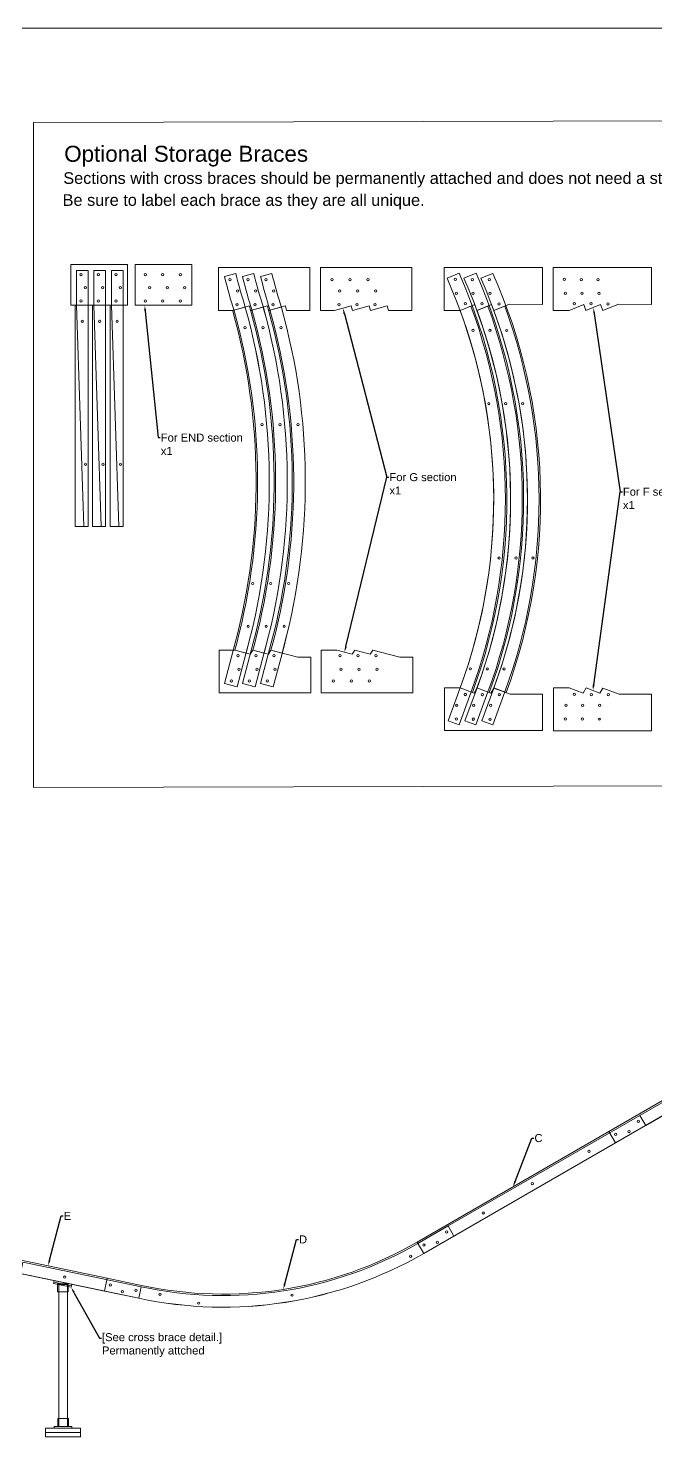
# Model space of a CAD drawing. Header units: inches. Extents: x 1 to 753, y -1 to 386.
# Drawn here: x 351.5 to 459.2, y 143.6 to 385.6 of the extents above; entities that cross this region are included whole.
import ezdxf
from ezdxf import colors
from ezdxf.entities.mleader import LeaderData, LeaderLine
from ezdxf.math import Vec2, Vec3

# ---------------------------------------------------------------- set-up
doc = ezdxf.new("R2010")
doc.units = ezdxf.units.IN
doc.header["$MEASUREMENT"] = 0
for name, color, linetype, lineweight in [('newTrack', 7, 'Continuous', 20), ('notes', 7, 'Continuous', 20), ('registration marking', 7, 'Continuous', 20)]:
    doc.layers.add(name, color=color, linetype=linetype, lineweight=lineweight)
doc.styles.add('Arial', font='arial.ttf')

# ---------------------------------------------------------------- blocks, each defined once
blk = doc.blocks.new('*U29')
at = {"layer": 'newTrack'}
blk.add_circle((0, 0), 0.2, dxfattribs=at)
blk = doc.blocks.new('attachmentPoints_0.4_diameter')
for p in [(-2.25, 0.75), (0, 0), (2.25, 0.75)]:
    blk.add_blockref('*U29', p)
blk = doc.blocks.new('C1')
at = {"layer": 'newTrack'}
blk.add_lwpolyline([(1541.11, -1570.67), (1508.2, -1589.67), (1507.2, -1587.94), (1540.11, -1568.94)], close=True, dxfattribs=at)
at = {"layer": 'registration marking', "color": 7, "transparency": 33554687}
for centre in [(1531.39, -1575.14), (1521.66, -1580.67), (1513.22, -1585.71)]:
    blk.add_circle(centre, 0.19, dxfattribs=at)
at = {"rotation": 29.99999995973561}
blk.add_blockref('attachmentPoints_0.4_diameter', (1538.26, -1571.74), dxfattribs=at)
blk = doc.blocks.new('C2')
at = {"layer": 'newTrack'}
blk.add_lwpolyline([(1485.86, -1583.83), (1518.77, -1564.83), (1519.9, -1566.78), (1486.99, -1585.78)], close=True, dxfattribs=at)
at = {"layer": 'registration marking', "color": 7, "transparency": 33554687}
for centre in [(1515.38, -1568.25), (1505.65, -1573.78), (1497.2, -1578.82)]:
    blk.add_circle(centre, 0.19, dxfattribs=at)
at = {"rotation": 29.99999995973561}
blk.add_blockref('attachmentPoints_0.4_diameter', (1489.34, -1583.85), dxfattribs=at)
blk = doc.blocks.new('D1')
at = {"layer": 'newTrack'}
blk.add_lwpolyline([(1504.86, -1453.9, 0.186063), (1552.35, -1446.45), (1557.54, -1443.45), (1558.54, -1445.18), (1553.35, -1448.18, -0.186038), (1504.44, -1455.86), (1504.85, -1453.9)], format="xyb", close=True, dxfattribs=at)
at = {"layer": 'registration marking', "color": 7, "transparency": 33554687}
for centre in [(1551.09, -1448.65), (1508.08, -1455.18), (1514.72, -1456.71), (1530.76, -1455.34)]:
    blk.add_circle(centre, 0.19, dxfattribs=at)
at = {"rotation": 29.99999995973561}
blk.add_blockref('attachmentPoints_0.4_diameter', (1555.7, -1446.25), dxfattribs=at)
blk = doc.blocks.new('D2')
at = {"layer": 'newTrack'}
blk.add_lwpolyline([(1438.09, -1496.21), (1432.21, -1494.98), (1432.67, -1492.78), (1438.55, -1494.01, 0.186066), (1485.86, -1486.58), (1486.99, -1488.53, -0.186038)], format="xyb", close=True, dxfattribs=at)
at = {"layer": 'registration marking', "color": 7, "transparency": 33554687}
for centre in [(1484.73, -1489), (1441.72, -1495.52), (1448.36, -1497.06), (1464.4, -1495.69)]:
    blk.add_circle(centre, 0.19, dxfattribs=at)
at = {"rotation": 348.2202802125964}
blk.add_blockref('attachmentPoints_0.4_diameter', (1435.25, -1495.11), dxfattribs=at)
blk = doc.blocks.new('E1')
at = {"layer": 'newTrack'}
blk.add_lwpolyline([(1438.49, -1591.5), (1418.19, -1587.27), (1417.79, -1589.23), (1438.09, -1593.46), (1438.49, -1591.5)], dxfattribs=at)
at = {"layer": 'registration marking', "color": 7, "transparency": 33554687}
blk.add_circle((1425.36, -1589.84), 0.19, dxfattribs=at)
at = {"rotation": 348.2202802125964}
blk.add_blockref('attachmentPoints_0.4_diameter', (1435.25, -1592.36), dxfattribs=at)
blk = doc.blocks.new('E2')
at = {"layer": 'newTrack'}
blk.add_lwpolyline([(1389.4, -1560.52), (1388.94, -1562.73), (1409.24, -1566.96), (1409.7, -1564.76)], close=True, dxfattribs=at)
at = {"layer": 'registration marking', "color": 7, "transparency": 33554687}
blk.add_circle((1402.39, -1564.56), 0.19, dxfattribs=at)
at = {"rotation": 348.2202802125964}
blk.add_blockref('attachmentPoints_0.4_diameter', (1391.98, -1562.85), dxfattribs=at)
blk = doc.blocks.new('BASE-BLOCK')
at = {"layer": 'notes'}
for points in [[(1157.03, -575.46), (1163.03, -575.46), (1163.03, -574.71), (1157.03, -574.71)], [(1157.03, -576.21), (1163.03, -576.21), (1163.03, -575.46), (1157.03, -575.46)]]:
    blk.add_lwpolyline(points, close=True, dxfattribs=at)
blk = doc.blocks.new('F1')
at = {"layer": 'newTrack'}
blk.add_lwpolyline([(1365.05, -1527.24, -0.177849), (1429.18, -1517.78), (1435.05, -1519.01), (1435.46, -1517.05), (1429.58, -1515.82, 0.178024), (1364.04, -1525.51)], format="xyb", close=True, dxfattribs=at)
at = {"layer": 'registration marking', "color": 7, "transparency": 33554687}
for centre in [(1406.13, -1514.42), (1425.68, -1516.53), (1380.15, -1520.03), (1368.1, -1524.55)]:
    blk.add_circle(centre, 0.19, dxfattribs=at)
at = {"rotation": 348.2202802125964}
blk.add_blockref('attachmentPoints_0.4_diameter', (1432.22, -1517.91), dxfattribs=at)
blk = doc.blocks.new('F2')
at = {"layer": 'newTrack'}
blk.add_lwpolyline([(1703.41, -2340.18), (1702.95, -2342.38, 0.194368), (1633.66, -2354.87), (1632.52, -2352.93, -0.194178)], format="xyb", close=True, dxfattribs=at)
at = {"layer": 'registration marking', "color": 7, "transparency": 33554687}
for centre in [(1679.9, -2339.01), (1699.46, -2341.12), (1653.92, -2344.63), (1641.88, -2349.15)]:
    blk.add_circle(centre, 0.19, dxfattribs=at)
at = {"rotation": 30.42041245312843}
blk.add_blockref('attachmentPoints_0.4_diameter', (1635.99, -2352.92), dxfattribs=at)
blk = doc.blocks.new('G1')
at = {"layer": 'newTrack'}
blk.add_lwpolyline([(1736.56, -2371.79, 0.015901), (1731.3, -2374.88, -0.133392), (1676.17, -2389.83), (1674.94, -2389.83), (1674.94, -2391.83), (1676.16, -2391.83, 0.133468), (1732.34, -2376.59, -0.016157), (1737.57, -2373.52)], format="xyb", close=True, dxfattribs=at)
at = {"layer": 'registration marking', "color": 7, "transparency": 33554687}
for centre in [(1728.97, -2377.41), (1728.97, -2377.41), (1713.61, -2384.48), (1713.61, -2384.48), (1686.8, -2389.86), (1686.8, -2389.86), (1679.49, -2390.99), (1679.49, -2390.99)]:
    blk.add_circle(centre, 0.19, dxfattribs=at)
at = {"rotation": 30.42041245313343}
blk.add_blockref('attachmentPoints_0.4_diameter', (1734.73, -2374.61), dxfattribs=at)
blk = doc.blocks.new('G2')
at = {"layer": 'newTrack'}
blk.add_lwpolyline([(1493.51, -2345.36), (1493.51, -2347.61), (1500.73, -2347.61, 0.133468), (1556.9, -2332.37, -0.000194), (1556.96, -2332.33), (1555.82, -2330.39, 0.00028), (1555.73, -2330.45, -0.133382), (1500.73, -2345.36), (1493.51, -2345.36)], format="xyb", dxfattribs=at)
at = {"layer": 'registration marking', "color": 7, "transparency": 33554687}
for centre in [(1553.53, -2333.19), (1538.17, -2340.26), (1504.05, -2346.77), (1511.36, -2345.64)]:
    blk.add_circle(centre, 0.19, dxfattribs=at)
blk.add_blockref('attachmentPoints_0.4_diameter', (1496.51, -2347.11))
blk = doc.blocks.new('END1')
at = {"layer": 'newTrack'}
blk.add_lwpolyline([(1095.16, -1516.52), (1095.16, -1518.52), (1051.16, -1518.52), (1051.16, -1517.77), (1089.16, -1516.52)], close=True, dxfattribs=at)
at = {"layer": 'registration marking', "color": 7, "transparency": 33554687}
for centre in [(1061.85, -1518.07), (1086.41, -1517.49)]:
    blk.add_circle(centre, 0.19, dxfattribs=at)
blk.add_blockref('attachmentPoints_0.4_diameter', (1092.16, -1518.02))
blk = doc.blocks.new('END2')
at = {"layer": 'newTrack'}
blk.add_lwpolyline([(1133.03, -1530.22), (1095.03, -1530.22), (1095.03, -1527.97), (1133.03, -1527.97), (1133.03, -1530.22), (1133.03, -1527.97)], dxfattribs=at)
at = {"layer": 'registration marking', "color": 7, "transparency": 33554687}
for centre in [(1130.27, -1529.2), (1105.71, -1529.77)]:
    blk.add_circle(centre, 0.19, dxfattribs=at)

msp = doc.modelspace()

# ---------------------------------------------------------------- linework, layer by layer
at = {"lineweight": 20}
for points in [[(358.8, 337.98), (358.8, 344.98), (368.55, 344.98), (368.55, 337.98)], [(369.86, 337.98), (369.86, 344.98), (379.61, 344.98), (379.61, 337.98)], [(439.77, 344.47), (422.91, 344.47), (422.91, 337.08), (425.64, 337.07), (428.14, 338.08), (428.53, 337.06), (431.04, 338.08), (431.43, 337.05), (434.12, 338.14), (439.77, 338.13)], [(458.47, 344.48), (441.61, 344.48), (441.61, 337.08), (444.34, 337.07), (446.84, 338.08), (447.23, 337.06), (449.74, 338.08), (450.13, 337.05), (452.82, 338.14), (458.47, 338.13)], [(389.63, 278.03), (386.98, 278.73), (384.31, 278.73), (384.31, 271.42), (399.99, 271.42), (399.99, 277.52), (397.77, 277.52), (393.16, 278.73), (392.72, 278.03), (390.07, 278.73)], [(407.13, 278.03), (404.48, 278.73), (401.81, 278.73), (401.81, 271.42), (417.5, 271.42), (417.5, 277.52), (415.27, 277.52), (410.66, 278.73), (410.22, 278.03), (407.57, 278.73)], [(439.77, 264.91), (422.95, 264.91), (422.95, 272.25), (425.64, 272.26), (428.06, 271.37), (428.53, 272.25), (430.91, 271.37), (431.43, 272.23), (434.25, 271.2), (439.77, 271.2)], [(458.47, 264.86), (441.65, 264.86), (441.65, 272.25), (444.34, 272.26), (446.76, 271.37), (447.24, 272.25), (449.61, 271.37), (450.13, 272.23), (452.95, 271.2), (458.47, 271.2)], [(355.91, 170.19), (355.86, 169.92), (358.87, 169.3), (358.92, 169.56)], [(355.97, 170.45), (355.91, 170.19), (358.92, 169.56), (358.98, 169.82)], [(356.56, 169.87), (356.56, 168.49), (358.38, 168.49), (358.38, 169.87)], [(358.25, 169.75), (358.24, 145.38), (356.74, 145.38), (356.75, 169.75)], [(359.02, 145.11), (359.02, 145.38), (355.95, 145.38), (355.95, 145.11)], [(358.4, 145.38), (358.4, 146.75), (356.57, 146.75), (356.57, 145.38)]]:
    msp.add_lwpolyline(points, close=True, dxfattribs=at)
for points in [[(392.77, 337.06), (392.55, 337.86), (389.68, 337.06), (389.46, 337.86), (386.59, 337.06), (384.15, 337.06), (384.15, 344.44), (399.83, 344.44), (399.83, 337.06), (395.86, 337.06), (395.64, 337.86), (392.77, 337.06)], [(410.27, 337.06), (410.05, 337.86), (407.18, 337.06), (406.96, 337.86), (404.09, 337.06), (401.65, 337.06), (401.65, 344.44), (417.33, 344.44), (417.33, 337.06), (413.36, 337.06), (413.14, 337.86), (410.27, 337.06)]]:
    msp.add_lwpolyline(points, dxfattribs=at)
at = {"layer": 'notes', "color": 7, "linetype": 'Continuous', "lineweight": 20, "transparency": 33554687, "flags": 128}
for points in [[(0.81, 385.57), (752.98, 385.57), (752.98, -0.86), (0.81, -0.86)], [(352.43, 369.37), (553.11, 369.91), (553.11, 255.68), (352.43, 255.15)]]:
    msp.add_lwpolyline(points, close=True, dxfattribs=at)

# ---------------------------------------------------------------- block references
at = {"lineweight": 20}
for name, p, rotation in [('END1', (-1156.72, -751.19), 89.99999994949653), ('END1', (-1153.72, -751.19), 89.99999994949653), ('END1', (-1150.72, -751.19), 89.99999994949653), ('G1', (-2350.36, -733.07), 75.26052385392865), ('G1', (-2347.27, -733.07), 75.26052385392865), ('G1', (-2344.17, -733.07), 75.26052385392865), ('F2', (2991.4, 1615.26), 261.6112563868035), ('F2', (2994.29, 1615.25), 261.6112563868035), ('F2', (2997.19, 1615.24), 261.6112563868035), ('attachmentPoints_0.4_diameter', (361.3, 340.98), 90), ('attachmentPoints_0.4_diameter', (364.3, 340.98), 90), ('attachmentPoints_0.4_diameter', (367.3, 340.98), 90), ('attachmentPoints_0.4_diameter', (372.36, 340.98), 90), ('attachmentPoints_0.4_diameter', (375.36, 340.98), 90), ('attachmentPoints_0.4_diameter', (378.36, 340.98), 90), ('attachmentPoints_0.4_diameter', (387.46, 340.42), 105.6809363070623), ('attachmentPoints_0.4_diameter', (390.55, 340.42), 105.6809363070623), ('attachmentPoints_0.4_diameter', (393.65, 340.42), 105.6809363070623), ('attachmentPoints_0.4_diameter', (404.97, 340.42), 105.6809363070623), ('attachmentPoints_0.4_diameter', (408.06, 340.42), 105.6809363070623), ('attachmentPoints_0.4_diameter', (411.15, 340.42), 105.6809363070623), ('attachmentPoints_0.4_diameter', (424.98, 340.04), 292.0316688399319), ('attachmentPoints_0.4_diameter', (427.87, 340.03), 292.0316688399319), ('attachmentPoints_0.4_diameter', (430.77, 340.02), 292.0316688399319), ('attachmentPoints_0.4_diameter', (443.68, 340.04), 292.0316688399319), ('attachmentPoints_0.4_diameter', (446.57, 340.03), 292.0316688399319), ('attachmentPoints_0.4_diameter', (449.47, 340.02), 292.0316688399319), ('END2', (-1168.42, -795.05), 89.99999994949653), ('END2', (-1165.42, -795.05), 89.99999994949653), ('END2', (-1162.42, -795.05), 89.99999994949653), ('G2', (-2262.96, -574.66), 75.26052385392865), ('G2', (-2259.87, -574.66), 75.26052385392865), ('G2', (-2256.77, -574.66), 75.26052385392865), ('F1', (2135.68, 1464.71), 261.6112563868035), ('F1', (2138.58, 1464.7), 261.6112563868035), ('F1', (2141.47, 1464.69), 261.6112563868035), ('attachmentPoints_0.4_diameter', (425.07, 269.27), 249.8315365994013), ('attachmentPoints_0.4_diameter', (427.97, 269.26), 249.8315365994013), ('attachmentPoints_0.4_diameter', (430.86, 269.25), 249.8315365994013), ('attachmentPoints_0.4_diameter', (443.78, 269.27), 249.8315365994013), ('attachmentPoints_0.4_diameter', (446.67, 269.26), 249.8315365994013), ('attachmentPoints_0.4_diameter', (449.57, 269.25), 249.8315365994013)]:
    msp.add_blockref(name, p, dxfattribs=dict(at, rotation=rotation))
at = {"lineweight": 20, "xscale": -1, "rotation": 75.26301600393988}
for p in [(387.67, 275.44), (390.75, 275.44), (393.85, 275.44), (405.17, 275.44), (408.26, 275.44), (411.35, 275.44)]:
    msp.add_blockref('attachmentPoints_0.4_diameter', p, dxfattribs=at)
at = {"layer": 'newTrack', "lineweight": 20}
for name, p in [('C1', (-1050.71, 1786.77)), ('C2', (-1034.7, 1779.88)), ('C1', (-1083.62, 1767.77)), ('C2', (-1067.61, 1760.88)), ('D1', (-1133.96, 1623.28)), ('D2', (-1067.61, 1663.63)), ('E2', (-1044.63, 1735.61)), ('E1', (-1067.61, 1760.88))]:
    msp.add_blockref(name, p, dxfattribs=at)
at = {"layer": 'notes', "lineweight": 20, "transparency": 33554687}
msp.add_blockref('BASE-BLOCK', (-802.54, 719.82), dxfattribs=at)

# ---------------------------------------------------------------- texts
at = {"layer": 'notes', "lineweight": 20, "transparency": 33554687, "style": 'Arial'}
for s, height, p in [('Optional Storage Braces', 2.75, (357.69, 362.62)), ('Sections with cross braces should be permanently attached and does not need a storage brace.', 2, (357.53, 358.82)), ('Be sure to label each brace as they are all unique.', 2, (357.42, 355.05))]:
    msp.add_text(s, height=height, dxfattribs=at).set_placement(p)

# ---------------------------------------------------------------- leaders
at = {"layer": 'notes', "lineweight": 20, "transparency": 33554687}
ml = msp.add_multileader_mtext('Standard', dxfattribs=at)
ml.set_content('For END section\\Px1', color=256, style='Arial')
ml.set_leader_properties()
ml.build(insert=Vec2(0, 0))
ml.multileader.update_dxf_attribs({"text_right_attachment_type": 6, "dogleg_length": 0.36, "arrow_head_size": 1})
ctx = ml.context
ctx.base_point, ctx.char_height, ctx.arrow_head_size, ctx.landing_gap_size, ctx.plane_origin = Vec3(374.17, 315.24), 1.375, 1, 0.09, Vec3(366.47, 353.27)
ctx.right_attachment = 6
notes = []
notes.append((ctx, [(0, (1, 1, 0), (373.81, 315.24), (1, 0), 0.36, [(0, [(371.5, 337.98)], 0, [])])]))
ctx.mtext.insert, ctx.mtext.flow_direction = Vec3(374.26, 315.93), 5
ml = msp.add_multileader_mtext('Standard', dxfattribs=at)
ml.set_content('For G section\\Px1', color=256, style='Arial')
ml.set_leader_properties()
ml.build(insert=Vec2(0, 0))
ml.multileader.update_dxf_attribs({"text_right_attachment_type": 6, "dogleg_length": 0.36, "arrow_head_size": 1})
ctx = ml.context
ctx.base_point, ctx.char_height, ctx.arrow_head_size, ctx.landing_gap_size, ctx.plane_origin = Vec3(413.41, 308.46), 1.375, 1, 0.09, Vec3(404.31, 339.29)
ctx.right_attachment = 6
notes.append((ctx, [(0, (1, 1, 0), (413.05, 308.46), (1, 0), 0.36, [(0, [(405.52, 337.46)], 0, [])])]))
ctx.mtext.insert, ctx.mtext.flow_direction = Vec3(413.5, 309.14), 5
ml = msp.add_multileader_mtext('Standard', dxfattribs=at)
ml.set_content('For F section\\Px1', color=256, style='Arial')
ml.set_leader_properties()
ml.build(insert=Vec2(0, 0))
ml.multileader.update_dxf_attribs({"text_right_attachment_type": 6, "dogleg_length": 0.36, "arrow_head_size": 1})
ctx = ml.context
ctx.base_point, ctx.char_height, ctx.arrow_head_size, ctx.landing_gap_size, ctx.plane_origin = Vec3(453.48, 305.95), 1.375, 1, 0.09, Vec3(444.38, 336.78)
ctx.right_attachment = 6
notes.append((ctx, [(0, (1, 1, 0), (453.12, 305.95), (1, 0), 0.36, [(0, [(448.49, 337.57)], 0, [])])]))
ctx.mtext.insert, ctx.mtext.flow_direction = Vec3(453.57, 306.64), 5
ml = msp.add_multileader_mtext('Standard', dxfattribs=at)
ml.set_content('', color=256, style='Arial')
ml.set_leader_properties()
ml.build(insert=Vec2(0, 0))
ml.multileader.update_dxf_attribs({"text_right_attachment_type": 6, "dogleg_length": 0.36, "arrow_head_size": 1})
ctx = ml.context
ctx.base_point, ctx.char_height, ctx.arrow_head_size, ctx.landing_gap_size, ctx.plane_origin = Vec3(413.41, 308.46), 1.38, 1, 0.09, Vec3(400.05, 304.55)
ctx.right_attachment = 6
notes.append((ctx, [(0, (1, 1, 0), (413.05, 308.46), (1, 0), 0.36, [(0, [(405.8, 278.38)], 0, [])])]))
ctx.mtext.insert, ctx.mtext.flow_direction = Vec3(413.5, 309.14), 5
ml = msp.add_multileader_mtext('Standard', dxfattribs=at)
ml.set_content('', color=256, style='Arial')
ml.set_leader_properties()
ml.build(insert=Vec2(0, 0))
ml.multileader.update_dxf_attribs({"text_right_attachment_type": 6, "dogleg_length": 0.36, "arrow_head_size": 1})
ctx = ml.context
ctx.base_point, ctx.char_height, ctx.arrow_head_size, ctx.landing_gap_size, ctx.plane_origin = Vec3(453.48, 305.95), 1.38, 1, 0.09, Vec3(440.12, 302.04)
ctx.right_attachment = 6
notes.append((ctx, [(0, (1, 1, 0), (453.12, 305.95), (1, 0), 0.36, [(0, [(448.42, 271.81)], 0, [])])]))
ctx.mtext.insert, ctx.mtext.flow_direction = Vec3(453.57, 306.64), 5
ml = msp.add_multileader_mtext('Standard', dxfattribs=at)
ml.set_content('C', color=256, style='Arial')
ml.set_leader_properties()
ml.build(insert=Vec2(0, 0))
ml.multileader.update_dxf_attribs({"text_right_attachment_type": 6, "dogleg_length": 0.36, "arrow_head_size": 1})
ctx = ml.context
ctx.base_point, ctx.char_height, ctx.arrow_head_size, ctx.landing_gap_size, ctx.plane_origin = Vec3(438.3, 194.92), 1.38, 1, 0.09, Vec3(423.07, 208.87)
ctx.right_attachment = 6
notes.append((ctx, [(0, (1, 1, 0), (437.94, 194.92), (1, 0), 0.36, [(0, [(434.71, 186.55)], 0, [])])]))
ctx.mtext.insert, ctx.mtext.flow_direction = Vec3(438.39, 195.62), 5
ml = msp.add_multileader_mtext('Standard', dxfattribs=at)
ml.set_content('E', color=256, style='Arial')
ml.set_leader_properties()
ml.build(insert=Vec2(0, 0))
ml.multileader.update_dxf_attribs({"text_right_attachment_type": 6, "dogleg_length": 0.36, "arrow_head_size": 1})
ctx = ml.context
ctx.base_point, ctx.char_height, ctx.arrow_head_size, ctx.landing_gap_size, ctx.plane_origin = Vec3(357.51, 181.55), 1.38, 1, 0.09, Vec3(342.28, 200.34)
ctx.right_attachment = 6
notes.append((ctx, [(0, (1, 1, 0), (357.15, 181.55), (1, 0), 0.36, [(0, [(354.92, 172.97)], 0, [])])]))
ctx.mtext.insert, ctx.mtext.flow_direction = Vec3(357.6, 182.24), 5
ml = msp.add_multileader_mtext('Standard', dxfattribs=at)
ml.set_content('D', color=256, style='Arial')
ml.set_leader_properties()
ml.build(insert=Vec2(0, 0))
ml.multileader.update_dxf_attribs({"text_right_attachment_type": 6, "dogleg_length": 0.36, "arrow_head_size": 1})
ctx = ml.context
ctx.base_point, ctx.char_height, ctx.arrow_head_size, ctx.landing_gap_size, ctx.plane_origin = Vec3(397.89, 177.52), 1.38, 1, 0.09, Vec3(382.66, 196.31)
ctx.right_attachment = 6
notes.append((ctx, [(0, (1, 1, 0), (397.53, 177.52), (1, 0), 0.36, [(0, [(395.29, 168.93)], 0, [])])]))
ctx.mtext.insert, ctx.mtext.flow_direction = Vec3(397.98, 178.21), 5
ml = msp.add_multileader_mtext('Standard', dxfattribs=at)
ml.set_content('[See cross brace detail.]\\PPermanently attched', color=256, style='Arial')
ml.set_leader_properties()
ml.build(insert=Vec2(0, 0))
ml.multileader.update_dxf_attribs({"text_right_attachment_type": 6, "dogleg_length": 0.36, "arrow_head_size": 1})
ctx = ml.context
ctx.base_point, ctx.char_height, ctx.arrow_head_size, ctx.landing_gap_size, ctx.plane_origin = Vec3(364.08, 160.53), 1.375, 1, 0.09, Vec3(358.14, 165.52)
ctx.right_attachment = 6
notes.append((ctx, [(0, (1, 1, 0), (363.72, 160.53), (1, 0), 0.36, [(0, [(358.87, 169.3)], 0, [])])]))
ctx.mtext.insert, ctx.mtext.flow_direction = Vec3(364.17, 161.42), 5
for ctx, leaders in notes:
    for number, flags, end, landing, length, lines in leaders:
        leader = LeaderData()
        leader.index, (leader.has_last_leader_line, leader.has_dogleg_vector, leader.attachment_direction) = number, flags
        leader.last_leader_point, leader.dogleg_vector, leader.dogleg_length = Vec3(end), Vec3(landing), length
        for number, points, colour, breaks in lines:
            line = LeaderLine()
            line.index, line.vertices, line.color, line.breaks = number, Vec3.list(points), colors.encode_raw_color(colour), breaks
            leader.lines.append(line)
        ctx.leaders.append(leader)

doc.saveas('drawing.dxf')
